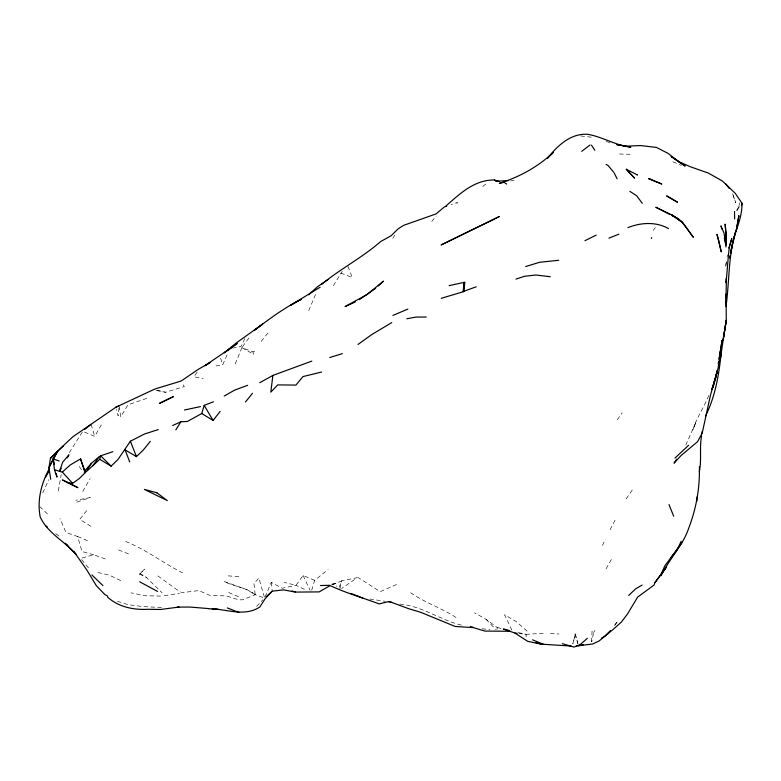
<?xml version="1.0" encoding="UTF-8"?>
<svg xmlns="http://www.w3.org/2000/svg" width="781" height="781" viewBox="0 0 781 781"><rect width="100%" height="100%" fill="white"/><g stroke="black" fill="none" stroke-linecap="round" stroke-linejoin="round"><path stroke-width="0.59" stroke-dasharray="3.9 2.93" d="M591.598 641.806L592.057 631.155L593.58 632.571L591.773 641.836M118.995 407.926L118.126 415.902L116.408 409.42M496.97 629.496L497.233 627.514L486.007 619.235L474.614 612.87M727.082 256.842L727.365 254.801M726.398 261.674L725.588 267.405L726.32 261.82M58.321 490.995L61.201 474.575M575.402 633.957L572.795 643.925L575.402 633.957L577.92 643.671M339.862 588.806L341.814 580.81L357.308 577.657L341.551 588.581M739.011 205.725L739.822 202.816M139.633 574.22L144.514 569.144L139.633 574.22L146.223 577.257L162.067 592.838M311.726 590.231L314.645 580.332L328.118 569.544M708.777 395.43C704.15 407.243 696.496 417.669 692.942 429.989L696.076 421.867L685.327 446.195M215.995 365.977L222.683 364.766L228.101 352.602M315.514 294.447L308.729 310.672M339.12 587.292L341.814 580.81L332.599 584.715M235.227 363.829L241.964 347.652L252.888 351.909L255.436 350.796M265.13 596.957L271.28 582.343L282.224 588.239L295.979 585.311L306.767 590.397M42.721 492.938L48.852 479.602M244.795 338.593L241.104 346.461L232.758 348.111M602.444 545.47L605.382 539.29M333.341 285.68L342.254 271.388M610.107 529.703L615.467 519.463M606.066 568.861L611.386 559.401M392.765 238.332L395.83 233.548M82.747 491.474L90.157 478.577M84.543 432.098L94.706 436.384L101.823 424.044M82.356 432.01L68.425 454.015M456.768 203.665L457.559 202.367L451.037 204.622M593.58 632.571L594.966 630.452M626.225 498.893L632.434 489.775M617.351 419.768L622.174 412.817M197.144 372.215L193.981 376.745L203.216 378.658M256.627 606.388L262.943 599.74M614.627 625.415L617.859 620.924L614.462 625.61M314.645 580.332L303.106 575.49L295.979 585.311L284.274 582.411M242.51 346.696L249.627 337.05M653.141 230.424L655.357 227.505M86.75 510.608L79.711 519.404L91.055 526.404M261.196 341.424L268.234 332.628M431.786 221.472L436.149 216.034M482.765 186.542L487.832 182.334M396.504 584.53L380.249 591.656L358.235 577.628M255.172 594.663C246.327 587.156 234.075 586.756 224.001 581.435L247.177 589.782L255.172 594.663L253.991 583.573L258.853 578.057L264.661 598.08L255.172 594.663L242.911 599.769L238.888 599.867L226.197 595.874L210.226 595.552L198.716 590.553L181.182 592.799M146.808 398.369L128.016 404.773L120.684 416.869L119.386 406.764M76.85 502.134L90.254 497.546L75.708 500.289M156.093 390.461L165.572 392.267L184.296 386.585L182.227 382.866M331.544 584.696L335.615 583.495L336.914 586.472M105.279 558.952L93.691 554.725L80.658 558.415L88.409 567.807M510.676 180.977L514.054 180.274M164.225 595.737L179.464 593.345M332.11 583.973L335.615 583.495M543.273 633.342L526.043 634.309L517.178 633.313M161.53 607.559L142.728 606.573L128.104 604.689L116.633 600.989M160.622 596.069L144.583 595.737L130.915 592.808M619.45 154.013L632.522 154.335M228.14 575.89L239.425 576.612M550.351 633.44L559.011 634.006M580.664 135.953L591.315 137.192M482.111 628.725L490.038 629.671M369.706 599.027L385.336 601.311M399.755 604.094C422.648 606.046 441.206 620.827 463.24 625.522M518.115 632.551L526.043 634.309L526.326 639.678M97.81 572.463L109.535 575.226L121.006 580.713M157.371 390.315L165.572 392.267M497.233 627.514L503.081 628.969M504.731 183.535L506.967 184.101L504.682 183.35M93.691 554.725L82.005 551.552L77.641 536.518L66.034 532.554L59.991 518.604M606.173 141.41L610.391 142.855M340.721 273.067L352.29 277.499L347.643 265.501M118.585 549.961L130.144 554.559M77.641 536.518L89.171 541.389M672.871 161.774L681.257 165.338M228.716 592.506L240.236 597.504M574.894 633.996L577.833 643.495M125.595 541.467C145.988 549.521 163.161 563.052 182.617 572.883M241.964 347.652L253.776 354.476L252.888 351.909M455.977 617.507C441.499 607.833 424.552 602.698 410.357 592.506M139.877 573.371L146.223 577.257M157.869 575.939L180.352 592.125M55.744 533.648L60.108 536.879M527.097 631.107L515.997 621.422L504.624 614.803L511.926 630.199M39.685 506.508L47.69 514.181M486.007 619.235L496.003 629.623M79.272 466.472L83.206 472.095M303.106 575.49L310.086 590.319M732.568 193.698L735.819 202.875L732.529 193.815M220.613 358.254L222.683 364.766M91.123 424.366L94.706 436.384M271.28 582.343L272.11 590.055"/><path stroke-width="1.17" d="M725.939 304.063L726.115 299.357L726.271 320.366L720.092 359.992L721.527 350.005C719.223 372.713 715.816 395.489 705.507 416.068M449.114 285.661L464.129 282.351L463.602 291.635L441.245 298.313M725.979 306.679C729.522 281.629 728.136 255.777 735.653 231.391L731.192 250.262C733.213 234.193 742.458 219.637 741.95 203.187L735.243 193.327L722.347 180.977L708.299 173.05L690.638 166.861L679.119 161.843L667.921 153.301L656.479 147.443L640.566 145.549L626.411 146.154L616.97 144.67M699.307 471.919C701.816 459.902 699.298 447.777 701.592 435.808M464.129 282.351L463.123 291.528L476.205 286.803M661.175 575.695C669.171 558.923 683.238 545.255 688.94 527.546C696.398 508.148 699.952 487.227 699.376 466.491M696.672 501.47L697.238 496.609M311.853 361.095L272.891 375.417L270.822 392.111L277.714 384.896L295.921 385.092L302.93 376.588L321.557 372.039M464.9 282.185L463.602 291.635L464.06 291.235M701.836 433.68L702.168 431.395M719.281 358.401L722.025 340.418L718.12 368.036L710.378 395.567L702.226 433.065L697.55 441.685L681.003 455.587L674.062 463.153L676.756 459.16M718.227 363.761L718.608 361.476M718.998 359.192L720.736 348.912M717.026 370.682L715.777 377.721L713.502 385.209L716.938 372.644L711.823 389.514L713.151 386.673L711.686 389.592M729.825 257.955L730.245 255.699M730.665 253.435L731.914 246.669M729.835 257.896L730.255 255.582M730.684 253.269L731.114 250.945M741.54 205.393L741.95 203.187L741.433 205.569M92.939 465.691L99.538 456.319L91.406 463.338L86.144 471.812L99.763 459.306L100.681 455.821L112.825 451.691M654.732 582.88L666.291 567.279L654.732 582.88L654.117 585.018L637.618 597.123L627.504 614.003L621.451 621.979L613.544 629.095L599.086 640.976L592.564 644.032L576.427 645.926M172.708 425.489L180.889 421.769L187.352 421.476L201.742 413.539L204.183 405.368L213.438 401.815M728.927 248.007L731.768 238.547L729.22 247.538L728.253 257.252L726.115 282.605L726.437 277.958L726.008 298.703L725.949 294.154M660.814 574.914L664.758 565.971L682.184 542.307M67.84 545.509L65.077 543.264L76.04 554.412C64.803 541.184 47.719 533.384 40.173 516.905C36.99 500.172 41.334 483.224 49.379 468.502M677.81 548.516L681.169 541.233M153.857 389.485L115.832 407.262L72.77 436.823L57.853 450.871L53.176 458.877L48.949 467.702L50.716 479.29M651.305 238.361L651.705 237.609M61.25 468.239L59.473 471.343L54.465 469.645L53.176 458.877L59.141 461.034M67.186 457.9L68.962 454.796L62.753 462.088L59.473 471.343L62.324 472.056L72.604 483.322L79.281 478.568L85.305 472.622L80.55 458.935L70.261 464.949L62.324 472.056M45.425 477.445L48.891 471.431M736.913 210.431L739.031 206.819M158.26 429.589L144.495 434.002L130.378 441.226L117.97 459.492L111.117 466.14L99.763 459.306M175.813 429.862L180.889 421.769M670.733 557.956L676.883 550.019M201.742 413.539L213.086 420.451L220.154 411.411M245.468 401.99L252.497 393.312M150.313 441.363L143.284 450.022L136.441 456.621L125.077 449.885L129.714 461.913M85.305 472.622L84.602 470.972L91.406 463.338M329.582 585.935L319.165 591.9L295.374 592.086L283.61 589.889L272.227 591.158L265.169 598.666L259.839 606.983C245.127 616.707 228.111 609.697 212.149 608.819M84.553 429.53L90.293 424.952M688.627 445.258L674.969 458.096M610.4 630.638L604.66 636.369L601.468 638.126M628.715 595.434L635.558 588.894L642.148 585.067M63.437 445.892L50.462 458.232L48.949 467.702L57.853 450.871L50.462 458.232L56.603 452.394M378.268 285.914L383.471 281.131L367.08 294.505L345.075 306.582L355.414 301.847M266.341 596.538L272.227 591.158M228.13 350.034L237.18 343.445L224.284 352.836L235.735 343.376L262.631 324.095L254.264 330.392C269.191 319.078 284.313 307.734 301.154 299.396L290.542 305.273L320.132 287.232M587.361 638.321L580.576 644.257L574.074 647.088L562.408 643.681M320.435 585.545L329.514 585.301C345.485 592.886 362.609 597.699 379.156 603.908L389.123 601.448L408.902 608.78L420.559 612.245L455.186 626.46L473.296 627.612L484.952 631.087L510.061 631.253M358.02 344.46L371.463 334.766L391.759 322.592M443.852 207.365L436.032 213.926L403.621 225.338L398.222 228.774L391.193 235.686L380.62 241.583C362.228 257.632 340.321 268.928 321.479 284.45M446.01 205.94C459.97 193.678 474.37 179.776 494.402 179.972L498.971 181.475M375.671 288.306L359.436 299.611M581.708 151.329L590.036 145.012M328.186 279.461L317.603 286.666L308.602 294.769M230.981 347.935L204.925 365.693L210.04 362.618L198.345 369.286L181.192 381.001L154.511 389.143M224.225 396.026L234.71 390.1L247.665 385.306M259.692 382.719L272.891 375.417M392.882 315.426L407.877 309.1M584.94 240.675L596.215 235.11M115.832 407.262L119.239 405.642M608.965 238.137L618.845 234.183M444.516 206.867L446.693 206.125M515.929 279.1L524.647 276.249L536.02 275.01L550.312 276.757M329.699 357.542L342.351 353.637M525.642 266.546L539.603 262.289L558.718 260.278M627.904 227.603C640.918 222.478 656.05 221.492 668.526 228.599M578.487 645.828L583.231 644.794M184.482 409.986L200.473 406.598M505.043 182.149L499.41 183.32C519.453 177.014 538.265 166.714 553.544 152.178L547.452 158.27C557.37 145.91 570.501 133.2 587.527 134.293C602.551 136.724 615.604 145.559 630.863 147.101L616.931 144.7M406.842 318.785L415.756 317.106L426.28 316.998M179.025 607.052L160.583 609.473L148.302 609.287C133.795 610.088 118.634 607.159 107.583 597.104M508.333 180.577L495.75 181.241L494.402 179.972M177.267 607.091L190.047 607.062L208.693 608.604M209.044 608.838L217.919 609.16M509.036 630.443L503.354 629.008L514.952 633.069L527.683 641.328L541.409 644.179L571.155 646.033M514.952 633.069L517.178 633.313M72.604 483.322L67.986 482.717L62.47 479.934L77.924 487.666L66.473 482.014M470.338 626.704L472.69 627.104M388.665 601.848L391.759 602.405M291.987 590.973L295.247 591.881M535.61 642.451L541.409 644.179M350.952 593.414L362.97 598.148M227.339 607.93L238.898 612.489M532.574 639.824L544.113 644.579M139.672 581.786L157.508 591.432M669.922 214.56L655.815 207.248L672.773 215.39L682.545 222.565L678.045 218.68L671.416 214.755L681.989 222.077L678.045 218.68L671.953 215.585M626.284 169.252L634.406 178L626.284 169.252L637.403 174.964L636.915 174.719M606.105 164.391L608.096 165.513L613.749 172.308M107.68 596.147L104.761 594.478L96.385 585.76L86.974 570.228L73.785 551.396M629.847 191.325L636.671 195.758L642.255 203.294M45.396 525.506L47.29 526.999M91.885 574.943L102.897 585.555M100.681 455.821L111.117 466.14M726.662 185.087L729.571 188.514L725.559 183.779M591.461 145.139L594.839 150.255M204.183 405.368L213.086 420.451M614.266 173.089L617.088 178.829M668.985 504.575L673.7 516.231M130.378 441.226L136.441 456.621M54.465 469.645L56.993 477.113L56.281 473.686M80.55 458.935L84.602 470.972M721.869 229.194L720.97 225.836L724.026 233.148L725.988 247.021L726.115 234.72L725.11 224.088L726.379 237.785L726.115 234.72L726.086 244.873L724.28 238.156M53.176 458.877L54.367 464.578M734.521 211.514L734.618 218.924M724.729 329.816L723.128 339.852L726.271 320.366L724.729 329.816M738.855 215.82L736.171 231.02L738.855 215.82M492.86 219.773L441.119 244.951L499.401 216.483L492.86 219.773M173.48 396.563L159.412 403.406L173.48 396.563M156.864 492.782L144.387 489.414L167.319 500.601L156.864 492.782M649.938 179.122L648.533 178.595L661.78 184.052L649.938 179.122M677.449 202.181L666.779 195.972L677.449 202.181M685.005 165.992L671.23 156.581L685.005 165.992M686.206 227.388L682.672 222.702L693.333 237.297L686.206 227.388M718.627 240.216L716.978 234.329L721.283 251.921L718.627 240.216"/></g></svg>
